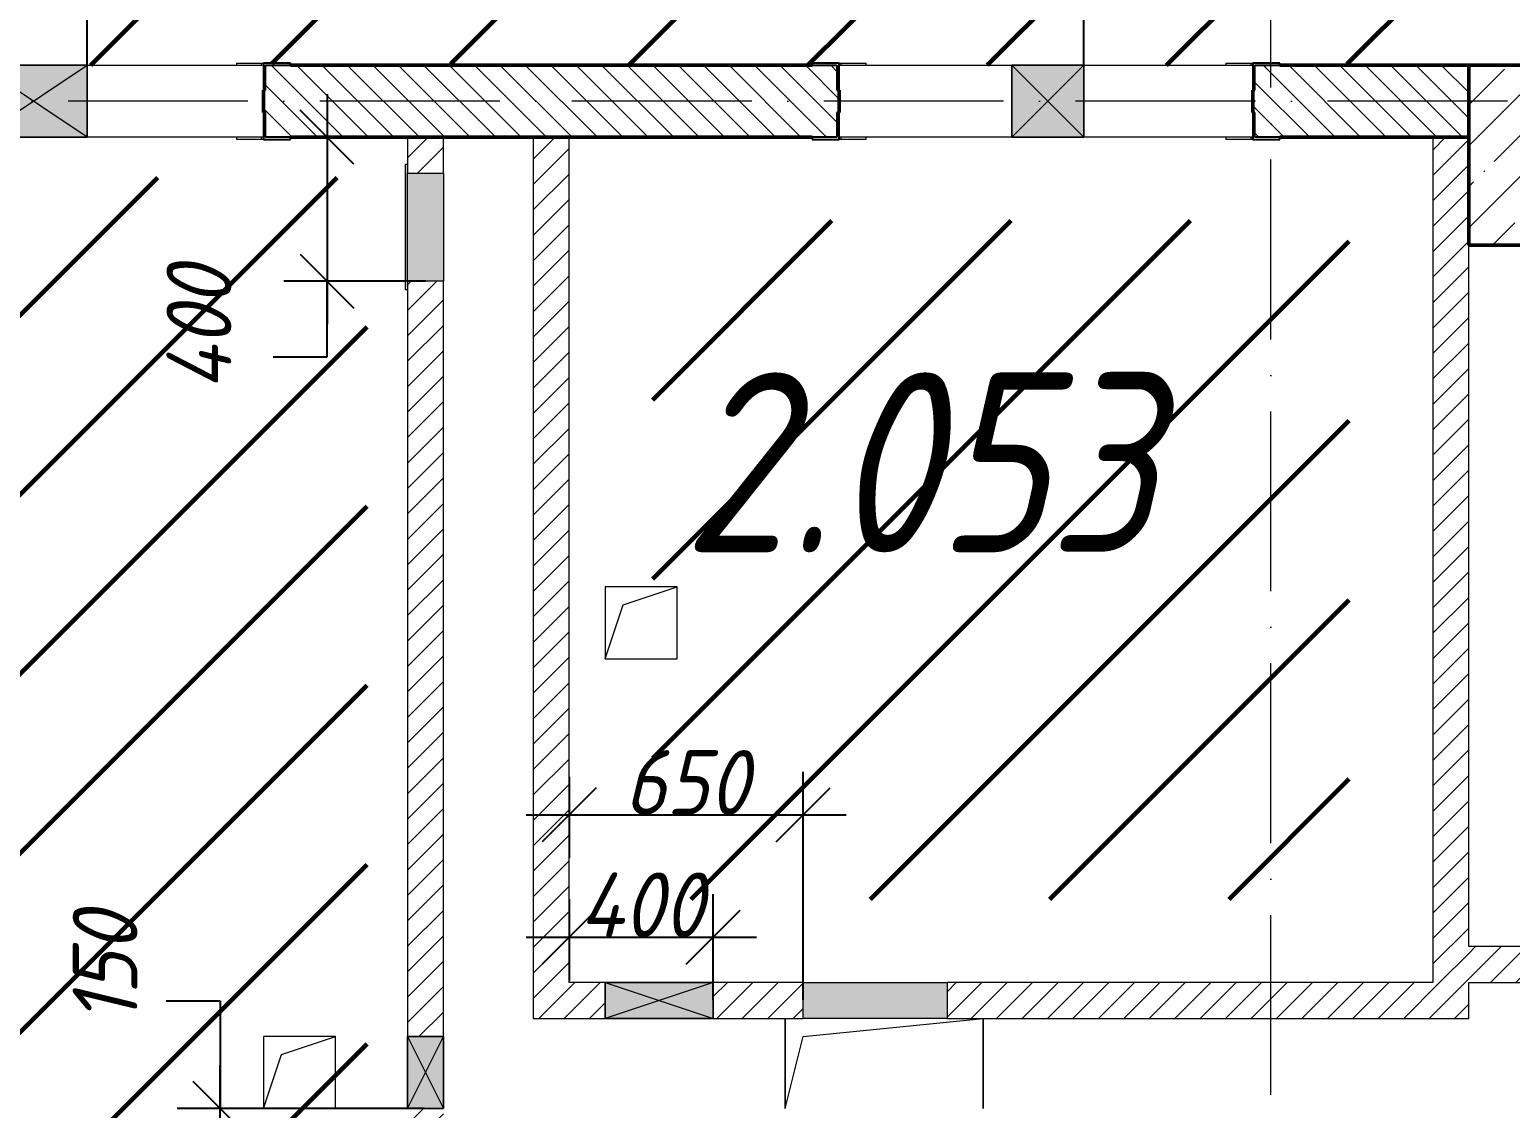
# Model space of a CAD drawing. Header units: millimetres. Extents: x -606178 to 312196, y -19338 to 632709.
# Drawn here: x -258501 to -254385, y 454975 to 457974 of the extents above; entities that cross this region are included whole.
import ezdxf

# ---------------------------------------------------------------- set-up
doc = ezdxf.new("R2010")
doc.units = ezdxf.units.MM
doc.linetypes.add('50_200_ШТРИХ_1Т_ш5_п1_п1_', pattern=[700, 500, -100, 0, -100])
for name, color, linetype, lineweight in [('6.4.1) Окр пт с инж. ПТ2.16', 3, 'Continuous', 60), ('A-____-____-DIMS', 7, 'Continuous', 9), ('A-DETL-GENF-OTLN', 7, 'Continuous', 9), ('A-FLOR-____-OTLN', 7, 'Continuous', 9), ('A-GENM-____-MCUT', 7, 'Continuous', 25), ('A-GENM-____-OTLN', 7, 'Continuous', 9), ('A-GENM-____-OTLN-1', 7, 'Continuous', 25), ('A-GLAZ-____-OTLN', 7, 'Continuous', 9), ('A-WALL-____-MCUT-2', 7, 'Continuous', 50), ('A-WALL-____-PATT-1', 7, 'Continuous', 9), ('A-WALL-FNSH-MCUT-1', 7, 'Continuous', 9), ('I-WALL-____-OTLN', 7, 'Continuous', 9), ('S-COLS-____-MCUT', 7, 'Continuous', 50), ('S-COLS-____-OTLN', 7, 'Continuous', 9), ('S-GRID-____-OTLN-1', 7, '50_200_ШТРИХ_1Т_ш5_п1_п1_', 9), ('Марки помещений', 7, 'Continuous', 9)]:
    doc.layers.add(name, color=color, linetype=linetype, lineweight=lineweight)
doc.layers.add('A-GLAZ-____-OTLN-1', color=7, linetype='Continuous', lineweight=9, true_color=0xc0c0c0)
doc.styles.add('ISOCPEUR_I_10', font='isocpeui.ttf', dxfattribs={"width": 0.9, "height": 180})
doc.styles.add('ISOCPEUR_I_3', font='isocpeui.ttf', dxfattribs={"width": 0.85, "height": 2.2})
doc.dimstyles.new('ISO-1_8_0_9К_СРЕДНИЙ_Кладочные_3', dxfattribs={"dimscale": 304.8, "dimtxt": 179.276612, "dimasz": 0.492126, "dimexe": 0.393701, "dimexo": 0, "dimgap": 0, "dimtad": 1, "dimdec": 3, "dimrnd": 0.001, "dimdsep": 46, "dimtxsty": 'ISOCPEUR_I_10', "dimblk1": 'OBLIQUE', "dimblk2": 'OBLIQUE', "dimsah": 1, "dimcen": 0.09, "dimdle": 0.393701, "dimazin": 0, "dimtfac": 1, "dimtdec": 4, "dimtix": 1, "dimtmove": 0, "dimatfit": 3, "dimfxl": 1, "dimtvp": 1, "dimtolj": 1, "dimtzin": 0, "dimarcsym": 2})
doc.dimstyles.new('ISO-1_8_0_9К_СРЕДНИЙ_Кладочные_4', dxfattribs={"dimscale": 304.8, "dimtxt": 179.276612, "dimasz": 0.492126, "dimexe": 0.393701, "dimexo": 0, "dimgap": 0, "dimtad": 1, "dimdec": 3, "dimrnd": 0.001, "dimdsep": 46, "dimtxsty": 'ISOCPEUR_I_10', "dimblk1": 'OBLIQUE', "dimblk2": 'OBLIQUE', "dimsah": 1, "dimcen": 0.09, "dimdle": 0.393701, "dimazin": 0, "dimtfac": 1, "dimtdec": 4, "dimtix": 1, "dimtmove": 1, "dimatfit": 3, "dimfxl": 1, "dimtvp": 1, "dimtolj": 1, "dimtzin": 0, "dimarcsym": 2})
pattern_1 = [(45, (-264901.3, 451794.26), (-35.35534, 35.35534), [])]

# ---------------------------------------------------------------- blocks, each defined once
blk = doc.blocks.new('BSC_Колонна _Прямоугольная - 500х500-V65-АР1_План отверстий 2 этажа в осях 1-64_А-ГГ')
at = {"layer": 'S-COLS-____-OTLN'}
h = blk.add_hatch(dxfattribs=at)
h.set_pattern_fill('FP_94', color=256, style=0, pattern_type=2)
h.set_pattern_definition([(45, (-10650, -5831.04), (-114.0493, 114.0493), []), (45, (-10535.95, -5831.04), (-114.0493, 114.0493), [201.612, -40.322, 3.353, -36.97])])
h.paths.add_polyline_path([(-58.9, -250), (250, -250), (250, 250), (-250, 250), (-250, -250)], flags=0)
at = {"layer": 'S-COLS-____-MCUT'}
for p, q in [((250, 250), (-250, 250)), ((-250, 250), (-250, -250)), ((250, -250), (250, 250)), ((-250, -250), (250, -250))]:
    blk.add_line(p, q, dxfattribs=at)
blk = doc.blocks.new('154_Стойка_СКБ_Уголок - СМ-2180_200-28268025-АР1_План отверстий 2 этажа в осях 1-64_А-ГГ')
at = {"layer": 'A-GENM-____-MCUT'}
for p, q in [((125, 156), (125, 81)), ((200, 156), (125, 156)), ((131, 81), (131, 150)), ((131, 150), (200, 150)), ((200, 150), (200, 156)), ((125, 81), (131, 81)), ((131, 19), (125, 19)), ((125, 19), (125, -56)), ((131, -50), (131, 19)), ((125, -56), (200, -56)), ((200, -50), (131, -50)), ((200, -56), (200, -50))]:
    blk.add_line(p, q, dxfattribs=at)
blk = doc.blocks.new('Стойка_Влож_Уголок_Опорный - Уголок-28213941-АР1_План отверстий 2 этажа в осях 1-64_А-ГГ')
at = {"layer": 'A-GENM-____-OTLN'}
for p, q in [((-212, -6), (-212, 0)), ((0, 0), (0, -6)), ((-212, -75), (-212, -6)), ((-212, -6), (-206, -6)), ((-6, -6), (0, -6)), ((0, -6), (0, -75)), ((-212, -75), (-206, -75)), ((-6, -75), (0, -75))]:
    blk.add_line(p, q, dxfattribs=at)
blk = doc.blocks.new('AR_Отверстие Ниша - Лючок-32403372-АР1_План отверстий 2 этажа в осях 1-64_А-ГГ')
at = {"layer": 'A-GLAZ-____-OTLN'}
blk.add_hatch(color=256, dxfattribs=at).paths.add_polyline_path([(-200, -50), (200, -50), (200, 50), (-200, 50)], flags=0)
for p, q in [((-200, 50), (200, 50)), ((-200, -50), (-200, 50)), ((200, 50), (200, -50)), ((200, -50), (-200, -50))]:
    blk.add_line(p, q, dxfattribs=at)
blk = doc.blocks.new('AR_Отверстие Ниша - Лючок-32404312-АР1_План отверстий 2 этажа в осях 1-64_А-ГГ')
at = {"layer": 'A-GLAZ-____-OTLN'}
blk.add_hatch(color=256, dxfattribs=at).paths.add_polyline_path([(-150, -50), (150, -50), (150, 50), (-150, 50)], flags=0)
for p, q in [((-150, 50), (150, 50)), ((-150, -50), (-150, 50)), ((150, 50), (150, -50)), ((150, -50), (-150, -50))]:
    blk.add_line(p, q, dxfattribs=at)
blk = doc.blocks.new('Л_Общий_Лючок - Лючок-29683929-АР1_План отверстий 2 этажа в осях 1-64_А-ГГ')
at = {"layer": 'A-GLAZ-____-OTLN-1'}
blk.add_hatch(color=256, dxfattribs=at).paths.add_polyline_path([(324, -6), (324, 0), (-24, 0), (-24, -6), (300, -6)], flags=0)
at = {"layer": 'A-GLAZ-____-OTLN'}
for p, q in [((-24, 0), (-24, -6)), ((324, 0), (324, -6)), ((-24, -6), (324, -6))]:
    blk.add_line(p, q, dxfattribs=at)
blk = doc.blocks.new('AR_Отверстие прямоугольное _в стене_ - AR_Отверстие прямоугольное _в стене__ВК-32402434-АР1_План отверстий 2 этажа в осях 1-64_А-ГГ')
at = {"layer": 'A-GLAZ-____-OTLN'}
blk.add_hatch(color=256, dxfattribs=at).paths.add_polyline_path([(-100, -50), (100, -50), (100, 50), (-100, 50)], flags=0)
at = {"layer": 'A-DETL-GENF-OTLN'}
for p, q in [((-100, -50), (-100, 50)), ((-100, 50), (100, 50)), ((100, 50), (-100, -50)), ((-100, 50), (100, -50)), ((100, 50), (-100, 50)), ((-100, 50), (-100, -50)), ((100, 50), (100, -50)), ((100, -50), (100, 50)), ((100, -50), (-100, -50)), ((-100, -50), (100, -50))]:
    blk.add_line(p, q, dxfattribs=at)
blk = doc.blocks.new('AR_Отверстие прямоугольное _в стене_ - AR_Отверстие прямоугольное _в стене__ВК-32405966-АР1_План отверстий 2 этажа в осях 1-64_А-ГГ')
at = {"layer": 'A-GLAZ-____-OTLN'}
blk.add_hatch(color=256, dxfattribs=at).paths.add_polyline_path([(150, -50), (150, 50), (-150, 50), (-150, -50)], flags=0)
at = {"layer": 'A-DETL-GENF-OTLN'}
for p, q in [((-150, -50), (-150, 50)), ((-150, 50), (150, 50)), ((150, 50), (-150, -50)), ((-150, 50), (150, -50)), ((150, 50), (-150, 50)), ((-150, 50), (-150, -50)), ((150, 50), (150, -50)), ((150, -50), (150, 50)), ((150, -50), (-150, -50)), ((-150, -50), (150, -50))]:
    blk.add_line(p, q, dxfattribs=at)
blk = doc.blocks.new('AR_Отверстие прямоугольное _в плите_ - AR_Отверстие прямоугольное _в плите_-30459209-АР1_План отверстий 2 этажа в осях 1-64_А-ГГ')
at = {"layer": 'A-GENM-____-OTLN'}
for p, q in [((-275, 125), (-275, -125)), ((-225, 75), (275, 125)), ((275, -125), (275, 125)), ((-275, -125), (-225, 75))]:
    blk.add_line(p, q, dxfattribs=at)
blk = doc.blocks.new('AR_Отверстие прямоугольное _в плите_ - AR_Отверстие прямоугольное _в плите_-30459207-АР1_План отверстий 2 этажа в осях 1-64_А-ГГ')
at = {"layer": 'A-GENM-____-OTLN'}
for p, q in [((100, 100), (-100, 100)), ((-100, 100), (-100, -100)), ((-50, 50), (100, 100)), ((100, -100), (100, 100)), ((-100, -100), (-50, 50)), ((-100, -100), (100, -100))]:
    blk.add_line(p, q, dxfattribs=at)
blk = doc.blocks.new('AR_Отверстие прямоугольное _в стене__БезПР - AR_Отверстие прямоугольное _в стене__БезПР-36427703-АР1_План отверстий 2 этажа в осях 1-64_А-ГГ')
at = {"layer": 'A-GLAZ-____-OTLN'}
blk.add_hatch(color=256, dxfattribs=at).paths.add_polyline_path([(100, 100), (-100, 100), (-100, -100), (100, -100)], flags=0)
at = {"layer": 'A-DETL-GENF-OTLN'}
for p, q in [((-100, -100), (-100, 100)), ((-100, 100), (100, 100)), ((100, 100), (-100, -100)), ((-100, 100), (100, -100)), ((100, 100), (-100, 100)), ((-100, 100), (-100, -100)), ((100, 100), (100, -100)), ((100, -100), (100, 100)), ((100, -100), (-100, -100)), ((-100, -100), (100, -100))]:
    blk.add_line(p, q, dxfattribs=at)
blk = doc.blocks.new('AR_Отверстие прямоугольное _в стене__БезПР - AR_Отверстие прямоугольное _в стене__БезПР-36428349-АР1_План отверстий 2 этажа в осях 1-64_А-ГГ')
at = {"layer": 'A-GLAZ-____-OTLN'}
blk.add_hatch(color=256, dxfattribs=at).paths.add_polyline_path([(-150, 100), (-150, -100), (150, -100), (150, 100)], flags=0)
at = {"layer": 'A-DETL-GENF-OTLN'}
for p, q in [((-150, -100), (-150, 100)), ((-150, 100), (150, 100)), ((150, 100), (-150, -100)), ((-150, 100), (150, -100)), ((150, 100), (-150, 100)), ((-150, 100), (-150, -100)), ((150, 100), (150, -100)), ((150, -100), (150, 100)), ((150, -100), (-150, -100)), ((-150, -100), (150, -100))]:
    blk.add_line(p, q, dxfattribs=at)
at = {"layer": 'A-GLAZ-____-OTLN'}
blk.add_line((150, 100), (-150, 100), dxfattribs=at)
blk = doc.blocks.new('_Oblique')
at = {"color": 0, "linetype": 'ByBlock', "lineweight": -2}
blk.add_line((-0.5, -0.5), (0.5, 0.5), dxfattribs=at)
blk = doc.blocks.new('*D4688')
at = {"layer": 'A-____-____-DIMS', "color": 0, "lineweight": -2, "transparency": 16777216}
for p, q in [((-257674.7, 457795.3), (-257674.7, 457155.3)), ((-257451.3, 457675.3), (-257794.7, 457675.3)), ((-257400, 457275.3), (-257794.7, 457275.3)), ((-257674.7, 457064.5), (-257674.7, 457275.3)), ((-257824.7, 457064.5), (-257674.7, 457064.5))]:
    blk.add_line(p, q, dxfattribs=at)
at = {"layer": 'Defpoints', "color": 0, "transparency": 16777216}
for p in [(-257451.3, 457675.3), (-257674.7, 457275.3), (-257400, 457275.3)]:
    blk.add_point(p, dxfattribs=at)
at = {"layer": 'A-____-____-DIMS', "color": 0, "lineweight": -2, "transparency": 16777216, "xscale": 150, "yscale": 150, "zscale": 150}
for p, rotation in [((-257674.7, 457675.3), 90), ((-257674.7, 457275.3), 270)]:
    blk.add_blockref('_Oblique', p, dxfattribs=dict(at, rotation=rotation))
at = {"layer": 'A-____-____-DIMS', "color": 0, "transparency": 16777216, "insert": (-258120.7, 456971.4), "char_height": 180, "width": 426.127, "attachment_point": 1, "rotation": 90, "line_spacing_factor": 1.149209, "style": 'ISOCPEUR_I_10'}
blk.add_mtext('\\A1;400', dxfattribs=at)
blk = doc.blocks.new('*D4689')
at = {"layer": 'A-____-____-DIMS', "color": 0, "lineweight": -2, "transparency": 16777216}
for p, q in [((-257001.3, 455897.5), (-257001.3, 455671.4)), ((-256351.3, 455276.7), (-256351.3, 455911.4)), ((-257121.3, 455791.4), (-256231.3, 455791.4))]:
    blk.add_line(p, q, dxfattribs=at)
at = {"layer": 'Defpoints', "color": 0, "transparency": 16777216}
for p in [(-257001.3, 455897.5), (-256351.3, 455791.4), (-256351.3, 455276.7)]:
    blk.add_point(p, dxfattribs=at)
at = {"layer": 'A-____-____-DIMS', "color": 0, "lineweight": -2, "transparency": 16777216, "xscale": 150, "yscale": 150, "zscale": 150, "rotation": 180}
blk.add_blockref('_Oblique', (-257001.3, 455791.4), dxfattribs=at)
at = {"layer": 'A-____-____-DIMS', "color": 0, "lineweight": -2, "transparency": 16777216, "xscale": 150, "yscale": 150, "zscale": 150}
blk.add_blockref('_Oblique', (-256351.3, 455791.4), dxfattribs=at)
at = {"layer": 'A-____-____-DIMS', "color": 0, "transparency": 16777216, "insert": (-256676.3, 455881.4), "char_height": 180, "width": 409.578, "attachment_point": 5, "style": 'ISOCPEUR_I_10'}
blk.add_mtext('\\A1;650', dxfattribs=at)
blk = doc.blocks.new('*D4700')
at = {"layer": 'A-____-____-DIMS', "color": 0, "lineweight": -2, "transparency": 16777216}
for p, q in [((-257001.3, 455557.1), (-257001.3, 455331)), ((-256601.3, 455277.3), (-256601.3, 455571)), ((-257121.3, 455451), (-256481.3, 455451))]:
    blk.add_line(p, q, dxfattribs=at)
at = {"layer": 'Defpoints', "color": 0, "transparency": 16777216}
for p in [(-257001.3, 455557.1), (-256601.3, 455451), (-256601.3, 455277.3)]:
    blk.add_point(p, dxfattribs=at)
at = {"layer": 'A-____-____-DIMS', "color": 0, "lineweight": -2, "transparency": 16777216, "xscale": 150, "yscale": 150, "zscale": 150, "rotation": 180}
blk.add_blockref('_Oblique', (-257001.3, 455451), dxfattribs=at)
at = {"layer": 'A-____-____-DIMS', "color": 0, "lineweight": -2, "transparency": 16777216, "xscale": 150, "yscale": 150, "zscale": 150}
blk.add_blockref('_Oblique', (-256601.3, 455451), dxfattribs=at)
at = {"layer": 'A-____-____-DIMS', "color": 0, "transparency": 16777216, "insert": (-256801.3, 455541), "char_height": 180, "width": 426.127, "attachment_point": 5, "style": 'ISOCPEUR_I_10'}
blk.add_mtext('\\A1;400', dxfattribs=at)
blk = doc.blocks.new('*D4701')
at = {"layer": 'A-____-____-DIMS', "color": 0, "lineweight": -2, "transparency": 16777216}
for p, q in [((-258121.3, 455274.1), (-257971.3, 455274.1)), ((-257971.3, 455274.1), (-257971.3, 454975.3)), ((-257971.3, 454705.3), (-257971.3, 455095.3)), ((-257403.3, 454975.3), (-258091.3, 454975.3)), ((-258077.4, 454825.3), (-257851.3, 454825.3))]:
    blk.add_line(p, q, dxfattribs=at)
at = {"layer": 'Defpoints', "color": 0, "transparency": 16777216}
for p in [(-257971.3, 454975.3), (-257403.3, 454975.3), (-258077.4, 454825.3)]:
    blk.add_point(p, dxfattribs=at)
at = {"layer": 'A-____-____-DIMS', "color": 0, "lineweight": -2, "transparency": 16777216, "xscale": 150, "yscale": 150, "zscale": 150}
for p, rotation in [((-257971.3, 454975.3), 90), ((-257971.3, 454825.3), 270)]:
    blk.add_blockref('_Oblique', p, dxfattribs=dict(at, rotation=rotation))
at = {"layer": 'A-____-____-DIMS', "color": 0, "transparency": 16777216, "insert": (-258381.6, 455210), "char_height": 180, "width": 368.207, "attachment_point": 1, "rotation": 90, "line_spacing_factor": 1.149209, "style": 'ISOCPEUR_I_10'}
blk.add_mtext('\\A1;150', dxfattribs=at)
blk = doc.blocks.new('*D4731')
at = {"layer": 'A-____-____-DIMS', "color": 0, "lineweight": -2, "transparency": 16777216}
for p, q in [((-259101.3, 457875.3), (-259101.3, 458278.5)), ((-258341.3, 457875.3), (-258341.3, 458278.5)), ((-259221.3, 458158.5), (-258221.3, 458158.5))]:
    blk.add_line(p, q, dxfattribs=at)
at = {"layer": 'Defpoints', "color": 0, "transparency": 16777216}
for p in [(-258341.3, 458158.5), (-259101.3, 457875.3), (-258341.3, 457875.3)]:
    blk.add_point(p, dxfattribs=at)
at = {"layer": 'A-____-____-DIMS', "color": 0, "lineweight": -2, "transparency": 16777216, "xscale": 150, "yscale": 150, "zscale": 150, "rotation": 180}
blk.add_blockref('_Oblique', (-259101.3, 458158.5), dxfattribs=at)
at = {"layer": 'A-____-____-DIMS', "color": 0, "lineweight": -2, "transparency": 16777216, "xscale": 150, "yscale": 150, "zscale": 150}
blk.add_blockref('_Oblique', (-258341.3, 458158.5), dxfattribs=at)
at = {"layer": 'A-____-____-DIMS', "color": 0, "transparency": 16777216, "insert": (-258721.3, 458249.6), "char_height": 180, "width": 409.578, "attachment_point": 5, "style": 'ISOCPEUR_I_10'}
blk.add_mtext('\\A1;760', dxfattribs=at)
blk = doc.blocks.new('*D4732')
at = {"layer": 'A-____-____-DIMS', "color": 0, "lineweight": -2, "transparency": 16777216}
for p, q in [((-258341.3, 457875.3), (-258341.3, 458278.5)), ((-255571.3, 457875.3), (-255571.3, 458278.5)), ((-258461.3, 458158.5), (-255451.3, 458158.5))]:
    blk.add_line(p, q, dxfattribs=at)
at = {"layer": 'Defpoints', "color": 0, "transparency": 16777216}
for p in [(-255571.3, 458158.5), (-258341.3, 457875.3), (-255571.3, 457875.3)]:
    blk.add_point(p, dxfattribs=at)
at = {"layer": 'A-____-____-DIMS', "color": 0, "lineweight": -2, "transparency": 16777216, "xscale": 150, "yscale": 150, "zscale": 150, "rotation": 180}
blk.add_blockref('_Oblique', (-258341.3, 458158.5), dxfattribs=at)
at = {"layer": 'A-____-____-DIMS', "color": 0, "lineweight": -2, "transparency": 16777216, "xscale": 150, "yscale": 150, "zscale": 150}
blk.add_blockref('_Oblique', (-255571.3, 458158.5), dxfattribs=at)
at = {"layer": 'A-____-____-DIMS', "color": 0, "transparency": 16777216, "insert": (-256956.3, 458249.6), "char_height": 180, "width": 546.104, "attachment_point": 5, "style": 'ISOCPEUR_I_10'}
blk.add_mtext('\\A1;2770', dxfattribs=at)
blk = doc.blocks.new('*D4733')
at = {"layer": 'A-____-____-DIMS', "color": 0, "lineweight": -2, "transparency": 16777216}
for p, q in [((-255571.3, 457875.3), (-255571.3, 458278.5)), ((-254001.3, 457875.3), (-254001.3, 458278.5)), ((-255691.3, 458158.5), (-253881.3, 458158.5))]:
    blk.add_line(p, q, dxfattribs=at)
at = {"layer": 'Defpoints', "color": 0, "transparency": 16777216}
for p in [(-254001.3, 458158.5), (-255571.3, 457875.3), (-254001.3, 457875.3)]:
    blk.add_point(p, dxfattribs=at)
at = {"layer": 'A-____-____-DIMS', "color": 0, "lineweight": -2, "transparency": 16777216, "xscale": 150, "yscale": 150, "zscale": 150, "rotation": 180}
blk.add_blockref('_Oblique', (-255571.3, 458158.5), dxfattribs=at)
at = {"layer": 'A-____-____-DIMS', "color": 0, "lineweight": -2, "transparency": 16777216, "xscale": 150, "yscale": 150, "zscale": 150}
blk.add_blockref('_Oblique', (-254001.3, 458158.5), dxfattribs=at)
at = {"layer": 'A-____-____-DIMS', "color": 0, "transparency": 16777216, "insert": (-254786.3, 458249.6), "char_height": 180, "width": 504.733, "attachment_point": 5, "style": 'ISOCPEUR_I_10'}
blk.add_mtext('\\A1;1570', dxfattribs=at)

msp = doc.modelspace()

# ---------------------------------------------------------------- hatches: boundary and pattern name
at = {"layer": '6.4.1) Окр пт с инж. ПТ2.16'}
h = msp.add_hatch(dxfattribs=at)
h.set_pattern_fill('ANSI31', color=256, scale=111)
h.paths.add_polyline_path([(-255051.3011, 461025.3011), (-255301.3011, 461025.3011), (-259301.3011, 461025.3011), (-259451.3011, 461025.3011), (-259451.3011, 457875.3011), (-259076.3011, 457875.3011), (-259076.3011, 457881.3011), (-259001.3011, 457881.3011), (-258641.3011, 457875.3011), (-258341.3011, 457875.3011), (-257926.3011, 457875.3011), (-257926.3011, 457881.3011), (-257857.3011, 457881.3011), (-257851.3011, 457881.3011), (-257776.3011, 457881.3011), (-256326.3011, 457875.3011), (-256326.3011, 457881.3011), (-256251.3011, 457881.3011), (-256245.3011, 457881.3011), (-256176.3011, 457881.3011), (-255771.3011, 457875.3011), (-255571.3011, 457875.3011), (-255176.3011, 457875.3011), (-255176.3011, 457881.3011), (-255107.3011, 457881.3011), (-255101.3011, 457881.3011), (-255051.3011, 457881.3011)])
h = msp.add_hatch(dxfattribs=at)
h.set_pattern_fill('ANSI31', color=256, scale=111)
h.paths.add_polyline_path([(-250451.3011, 461025.3011), (-252001.3011, 461025.3011), (-254101.3011, 461025.3011), (-255051.3011, 461025.3011), (-255051.3011, 457881.3011), (-255026.3011, 457881.3011), (-254501.3011, 457875.3011), (-253976.3011, 457875.3011), (-253976.3011, 457881.3011), (-253901.3011, 457881.3011), (-253761.3011, 457875.3011), (-253411.3011, 457875.3011), (-252976.3011, 457875.3011), (-252976.3011, 457881.3011), (-252907.3011, 457881.3011), (-252901.3011, 457881.3011), (-252826.3011, 457881.3011), (-252226.3011, 457875.3011), (-252226.3011, 457881.3011), (-252151.3011, 457881.3011), (-252145.3011, 457881.3011), (-252076.3011, 457881.3011), (-251796.3011, 457875.3011), (-251496.3011, 457875.3011), (-251076.3011, 457875.3011), (-251076.3011, 457881.3011), (-251007.3011, 457881.3011), (-251001.3011, 457881.3011), (-250926.3011, 457881.3011), (-250501.3011, 457875.3011), (-250451.3011, 457875.3011)])
h = msp.add_hatch(dxfattribs=at)
h.set_pattern_fill('ANSI31', color=256, scale=111)
h.paths.add_polyline_path([(-254833.3011, 457443.3011), (-256769.3011, 457443.3011), (-256769.3011, 455557.3011), (-254833.3011, 455557.3011)])
h.paths.add_polyline_path([(-257563.3011, 457563.3011), (-258989.3011, 457563.3011), (-258989.3011, 457263.3011), (-259239.3011, 457263.3011), (-259239.3011, 450575.3011), (-258631.3011, 450575.3011), (-258631.3011, 450237.3011), (-255113.3011, 450237.3011), (-255113.3011, 454613.3011), (-258263.3011, 454613.3011), (-258263.3011, 454937.3011), (-257563.3011, 454937.3011)])
h.paths.add_polyline_path([(-250713.3011, 454613.3011), (-251163.3011, 454613.3011), (-251163.3011, 454937.3011), (-250713.3011, 454937.3011), (-250713.3011, 457563.3011), (-252139.3011, 457563.3011), (-252139.3011, 454613.3011), (-254289.3011, 454613.3011), (-254289.3011, 450487.3011), (-253889.3011, 450487.3011), (-253889.3011, 450237.3011), (-251191.3011, 450237.3011), (-251191.3011, 450510.3011), (-250713.3011, 450510.3011)])
at = {"layer": 'A-WALL-____-PATT-1'}
h = msp.add_hatch(dxfattribs=at)
h.set_pattern_fill('FP_6', color=256, style=0, pattern_type=2)
h.set_pattern_definition([(135, (-264901.3, 451794.26), (-35.35534, -35.35534), [])])
h.paths.add_polyline_path([(-255026.3011, 457675.3011), (-254501.3011, 457675.3011), (-254501.3011, 457875.3011), (-255095.3011, 457875.3011), (-255095.3011, 457806.3011), (-255101.3011, 457806.3011), (-255101.3011, 457744.3011), (-255095.3011, 457744.3011), (-255095.3011, 457675.3011)], flags=0)
h.paths.add_polyline_path([(-256257.3011, 457675.3011), (-256257.3011, 457744.3011), (-256251.3011, 457744.3011), (-256251.3011, 457806.3011), (-256257.3011, 457806.3011), (-256257.3011, 457875.3011), (-257845.3011, 457874.5511), (-257845.3011, 457806.3011), (-257851.3011, 457806.3011), (-257851.3011, 457744.3011), (-257845.3011, 457744.3011), (-257845.1335, 457675.3011), (-256326.3011, 457675.3011)], flags=0)
h.paths.add_polyline_path([(-259007.3011, 457675.3011), (-259007.3011, 457744.3011), (-259001.3011, 457744.3011), (-259001.3011, 457806.3011), (-259007.3011, 457806.3011), (-259007.3011, 457875.3011), (-259101.3011, 457875.3011), (-259101.3011, 457675.3011), (-259076.3011, 457675.3011)], flags=0)
h = msp.add_hatch(dxfattribs=at)
h.set_pattern_fill('FP_5', color=256, style=0, pattern_type=2)
h.set_pattern_definition(pattern_1)
h.paths.add_polyline_path([(-257351.3011, 454825.3011), (-257351.3011, 454975.3011), (-257451.3011, 454975.3011), (-257451.3011, 454825.3011)], flags=0)
h.paths.add_polyline_path([(-257451.3011, 455175.3011), (-257351.3011, 455175.3011), (-257351.3011, 457275.3011), (-257451.3011, 457275.3011), (-257451.3011, 455970.1437)], flags=0)
h.paths.add_polyline_path([(-257451.3011, 457575.3011), (-257351.3011, 457575.3011), (-257351.3011, 457675.3011), (-257451.3011, 457675.3011)], flags=0)
h = msp.add_hatch(dxfattribs=at)
h.set_pattern_fill('FP_5', color=256, style=0, pattern_type=2)
h.set_pattern_definition(pattern_1)
h.paths.add_polyline_path([(-257001.3011, 455325.3011), (-257001.3011, 457675.3011), (-257101.3011, 457675.3011), (-257101.3011, 455325.3011)], flags=0)
h = msp.add_hatch(dxfattribs=at)
h.set_pattern_fill('FP_5', color=256, style=0, pattern_type=2)
h.set_pattern_definition(pattern_1)
h.paths.add_polyline_path([(-254601.3011, 455325.3011), (-254501.3011, 455325.3011), (-254501.3011, 457675.3011), (-254601.3011, 457675.3011), (-254601.3011, 455970.1437)], flags=0)
h = msp.add_hatch(dxfattribs=at)
h.set_pattern_fill('FP_5', color=256, style=0, pattern_type=2)
h.set_pattern_definition(pattern_1)
h.paths.add_polyline_path([(-252351.3011, 455325.3011), (-252351.3011, 455425.3011), (-253011.3011, 455425.3011), (-253011.3011, 455325.3011), (-252542.7406, 455325.3011)], flags=0)
h.paths.add_polyline_path([(-253411.3011, 455325.3011), (-253411.3011, 455425.3011), (-254501.3011, 455425.3011), (-254501.3011, 455325.3011), (-254310.2049, 455325.3011)], flags=0)
h = msp.add_hatch(dxfattribs=at)
h.set_pattern_fill('FP_5', color=256, style=0, pattern_type=2)
h.set_pattern_definition(pattern_1)
h.paths.add_polyline_path([(-254501.3011, 455225.3011), (-254501.3011, 455325.3011), (-255951.3011, 455325.3011), (-255951.3011, 455225.3011)], flags=0)
h.paths.add_polyline_path([(-256351.3011, 455225.3011), (-256351.3011, 455325.3011), (-256601.3011, 455325.3011), (-256601.3011, 455225.3011)], flags=0)
h.paths.add_polyline_path([(-257101.3011, 455225.3011), (-256901.3011, 455225.3011), (-256901.3011, 455325.3011), (-257101.3011, 455325.3011)], flags=0)

# ---------------------------------------------------------------- linework, layer by layer
at = {"layer": 'A-FLOR-____-OTLN'}
for p, q in [((-256401.3011, 454975.3011), (-256401.3011, 455225.3011)), ((-255851.3011, 455225.3011), (-255851.3011, 454975.3011))]:
    msp.add_line(p, q, dxfattribs=at)
at = {"layer": 'A-WALL-____-MCUT-2'}
for p, q in [((-256326.3011, 457875.3011), (-257776.3011, 457875.3011)), ((-254501.3011, 457875.3011), (-255026.3011, 457875.3011)), ((-257851.3011, 457806.3011), (-257851.3011, 457744.3011)), ((-256251.3011, 457744.3011), (-256251.3011, 457806.3011)), ((-255101.3011, 457806.3011), (-255101.3011, 457744.3011)), ((-257776.3011, 457675.3011), (-256326.3011, 457675.3011)), ((-255026.3011, 457675.3011), (-254501.3011, 457675.3011))]:
    msp.add_line(p, q, dxfattribs=at)
at = {"layer": 'A-WALL-FNSH-MCUT-1'}
for p, q in [((-257451.3011, 457675.3011), (-257451.3011, 457575.3011)), ((-257351.3011, 457575.3011), (-257351.3011, 457675.3011)), ((-257101.3011, 457675.3011), (-257101.3011, 455225.3011)), ((-257001.3011, 455325.3011), (-257001.3011, 457675.3011)), ((-254601.3011, 457675.3011), (-254601.3011, 455325.3011)), ((-254501.3011, 455425.3011), (-254501.3011, 457375.3011)), ((-257451.3011, 457275.3011), (-257451.3011, 455175.3011)), ((-257351.3011, 455175.3011), (-257351.3011, 457275.3011)), ((-253411.3011, 455425.3011), (-254501.3011, 455425.3011)), ((-256901.3011, 455325.3011), (-257001.3011, 455325.3011)), ((-256351.3011, 455325.3011), (-256601.3011, 455325.3011)), ((-254601.3011, 455325.3011), (-255951.3011, 455325.3011)), ((-254501.3011, 455225.3011), (-254501.3011, 455325.3011)), ((-254501.3011, 455325.3011), (-253411.3011, 455325.3011)), ((-257101.3011, 455225.3011), (-256901.3011, 455225.3011)), ((-256601.3011, 455225.3011), (-256351.3011, 455225.3011)), ((-255951.3011, 455225.3011), (-254501.3011, 455225.3011))]:
    msp.add_line(p, q, dxfattribs=at)
at = {"layer": 'I-WALL-____-OTLN'}
for p, q in [((-258341.3011, 457875.3011), (-257851.3011, 457875.3011)), ((-256251.3011, 457875.3011), (-255771.3011, 457875.3011)), ((-255571.3011, 457875.3011), (-255101.3011, 457875.3011)), ((-257851.3011, 457675.3011), (-258341.3011, 457675.3011)), ((-255771.3011, 457675.3011), (-256251.3011, 457675.3011)), ((-255101.3011, 457675.3011), (-255571.3011, 457675.3011))]:
    msp.add_line(p, q, dxfattribs=at)
at = {"layer": 'S-GRID-____-OTLN-1'}
for p, q in [((-255051.3011, 447311.6528), (-255051.3011, 501675.2188)), ((-174582.5138, 457775.3011), (-269570.0713, 457775.3011))]:
    msp.add_line(p, q, dxfattribs=at)

# ---------------------------------------------------------------- block references
at = {"layer": 'A-GENM-____-OTLN'}
for p, rotation in [((-257851.3011, 457669.3011), 269.9999999999995), ((-256251.3011, 457881.3011), 89.99999999999955), ((-255101.3011, 457669.3011), 269.9999999999995)]:
    msp.add_blockref('Стойка_Влож_Уголок_Опорный - Уголок-28213941-АР1_План отверстий 2 этажа в осях 1-64_А-ГГ', p, dxfattribs=dict(at, rotation=rotation))
for name, p in [('AR_Отверстие прямоугольное _в плите_ - AR_Отверстие прямоугольное _в плите_-30459207-АР1_План отверстий 2 этажа в осях 1-64_А-ГГ', (-256801.3011, 456325.3011)), ('AR_Отверстие прямоугольное _в плите_ - AR_Отверстие прямоугольное _в плите_-30459209-АР1_План отверстий 2 этажа в осях 1-64_А-ГГ', (-256126.3011, 455100.3011)), ('AR_Отверстие прямоугольное _в плите_ - AR_Отверстие прямоугольное _в плите_-30459207-АР1_План отверстий 2 этажа в осях 1-64_А-ГГ', (-257751.3011, 455075.3011))]:
    msp.add_blockref(name, p, dxfattribs=at)
at = {"layer": 'A-GENM-____-OTLN-1'}
for p in [(-257976.3011, 457725.3011), (-255226.3011, 457725.3011)]:
    msp.add_blockref('154_Стойка_СКБ_Уголок - СМ-2180_200-28268025-АР1_План отверстий 2 этажа в осях 1-64_А-ГГ', p, dxfattribs=at)
at = {"layer": 'A-GENM-____-OTLN-1', "rotation": 180}
msp.add_blockref('154_Стойка_СКБ_Уголок - СМ-2180_200-28268025-АР1_План отверстий 2 этажа в осях 1-64_А-ГГ', (-256126.3011, 457825.3011), dxfattribs=at)
at = {"layer": 'A-GLAZ-____-OTLN'}
for name, p, rotation in [('AR_Отверстие прямоугольное _в стене__БезПР - AR_Отверстие прямоугольное _в стене__БезПР-36428349-АР1_План отверстий 2 этажа в осях 1-64_А-ГГ', (-258491.3011, 457775.3011), 180), ('AR_Отверстие прямоугольное _в стене__БезПР - AR_Отверстие прямоугольное _в стене__БезПР-36427703-АР1_План отверстий 2 этажа в осях 1-64_А-ГГ', (-255671.3011, 457775.3011), 180), ('Л_Общий_Лючок - Лючок-29683929-АР1_План отверстий 2 этажа в осях 1-64_А-ГГ', (-257451.3011, 457575.3011), 269.9999999999997), ('AR_Отверстие Ниша - Лючок-32404312-АР1_План отверстий 2 этажа в осях 1-64_А-ГГ', (-257401.3011, 457425.3011), 89.9999999999997), ('AR_Отверстие прямоугольное _в стене_ - AR_Отверстие прямоугольное _в стене__ВК-32402434-АР1_План отверстий 2 этажа в осях 1-64_А-ГГ', (-257401.3011, 455075.3011), 89.9999999999997)]:
    msp.add_blockref(name, p, dxfattribs=dict(at, rotation=rotation))
for name, p in [('AR_Отверстие прямоугольное _в стене_ - AR_Отверстие прямоугольное _в стене__ВК-32405966-АР1_План отверстий 2 этажа в осях 1-64_А-ГГ', (-256751.3011, 455275.3011)), ('AR_Отверстие Ниша - Лючок-32403372-АР1_План отверстий 2 этажа в осях 1-64_А-ГГ', (-256151.3011, 455275.3011))]:
    msp.add_blockref(name, p, dxfattribs=at)
at = {"layer": 'S-COLS-____-OTLN'}
msp.add_blockref('BSC_Колонна _Прямоугольная - 500х500-V65-АР1_План отверстий 2 этажа в осях 1-64_А-ГГ', (-254251.3011, 457625.3011), dxfattribs=at)

# ---------------------------------------------------------------- texts
at = {"layer": 'Марки помещений', "insert": (-256687.29, 457021.3302), "char_height": 500, "width": 785.65375, "attachment_point": 1, "style": 'ISOCPEUR_I_3'}
msp.add_mtext('2.053', dxfattribs=at)

# ---------------------------------------------------------------- dimensions: what is measured, and where the dimension line sits
at = {"layer": 'A-____-____-DIMS'}
for base, p1, p2, override, picture, middle in [((-258341.3011, 458158.4751), (-259101.3011, 457875.3011), (-258341.3011, 457875.3011), {"dimpost": '<>', "dimfxl": 760}, '*D4731', (-258721.3011, 458249.6342)), ((-255571.3011, 458158.4751), (-258341.3011, 457875.3011), (-255571.3011, 457875.3011), {"dimpost": '<>', "dimfxl": 2770}, '*D4732', (-256956.3011, 458249.6342)), ((-254001.3011, 458158.4751), (-255571.3011, 457875.3011), (-254001.3011, 457875.3011), {"dimpost": '<>', "dimfxl": 1570}, '*D4733', (-254786.3011, 458249.6342)), ((-256351.3011, 455791.3851), (-257001.3011, 455897.4512), (-256351.3011, 455276.6512), {"dimpost": '<>', "dimfxl": 898.828464}, '*D4689', (-256676.3011, 455881.3851)), ((-256601.3011, 455450.9865), (-257001.3011, 455557.0525), (-256601.3011, 455277.3278), {"dimpost": '<>', "dimfxl": 488.104372}, '*D4700', (-256801.3011, 455540.9865))]:
    dim = msp.add_linear_dim(base=base, p1=p1, p2=p2, dimstyle='ISO-1_8_0_9К_СРЕДНИЙ_Кладочные_3', override=override, dxfattribs=at)
    dim.commit()
    dim.dimension.update_dxf_attribs({"geometry": picture, "text_midpoint": middle})
for base, p1, p2, override, picture, middle in [((-257674.687, 457275.3011), (-257451.3011, 457675.3011), (-257400.0153, 457275.3011), {"dimpost": '<>', "dimfxl": 403.274382}, '*D4688', (-257789.849, 457064.5102)), ((-257971.2916, 454975.3011), (-258077.3576, 454825.3011), (-257403.3278, 454975.3011), {"dimpost": '<>', "dimfxl": 690.518794}, '*D4701', (-258086.4536, 455274.1381))]:
    dim = msp.add_linear_dim(base=base, p1=p1, p2=p2, angle=90, dimstyle='ISO-1_8_0_9К_СРЕДНИЙ_Кладочные_4', override=override, dxfattribs=at)
    dim.commit()
    dim.dimension.update_dxf_attribs({"geometry": picture, "text_midpoint": middle, "dimtype": 160, "text_rotation": 90})

doc.saveas('drawing.dxf')
